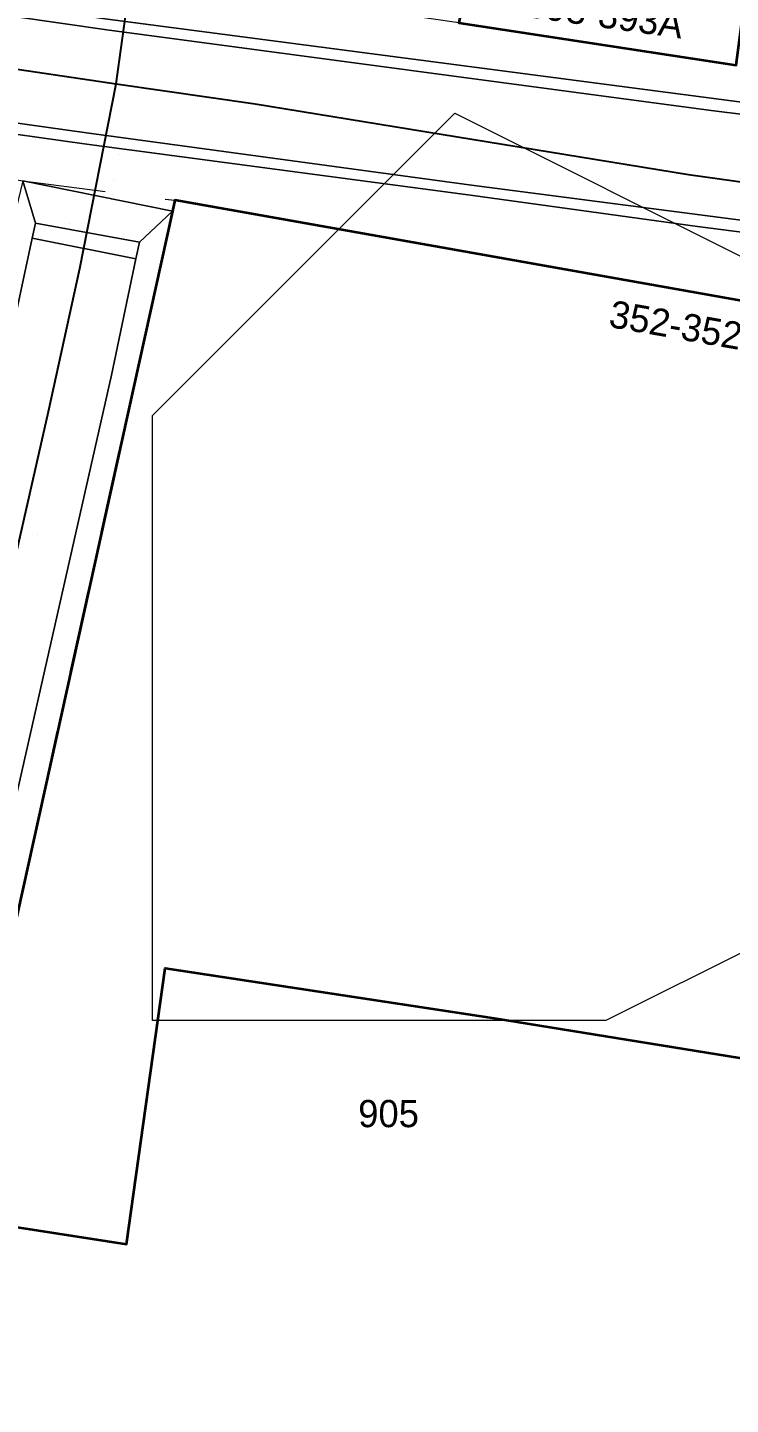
# Model space of a CAD drawing. Header units: metres. Extents: x 0 to 105485, y 0 to 425721.
# Drawn here: x 105048.37 to 105071.62, y 425184.81 to 425230.33 of the extents above; entities that cross this region are included whole.
import ezdxf
from ezdxf.enums import TextEntityAlignment as Align

# ---------------------------------------------------------------- set-up
doc = ezdxf.new("R2010")
doc.units = ezdxf.units.M
doc.header["$MEASUREMENT"] = 0
doc.linetypes.add('KG-PERCEEL-SO', pattern=[19, 5.5, -4, 5.5, -4])
for name, color, linetype, lineweight in [('B-XX-IE-MEUBILAIR-G', 7, 'Continuous', 18), ('B-XX-KG-GRENS_PERCEEL-G', 150, 'KG-PERCEEL-SO', 18), ('B-XX-KG-GRENS_PERCEEL-T', 150, 'KG-PERCEEL-SO', 18), ('B-XX-OG-BEBOUWING-G', 7, 'Continuous', 35), ('B-XX-OG-BEBOUWING_HUISNUMMER-T', 7, 'Continuous', 18), ('B-XX-OG-GRENS-G', 7, 'Continuous', 18), ('B-XX-OG-TERREIN_ERF-G', 7, 'Continuous', 18), ('B-XX-VH-OPENVERHARDING-G', 90, 'Continuous', 18)]:
    doc.layers.add(name, color=color, linetype=linetype, lineweight=lineweight)
doc.layers.add('GIS-WEGVAKKEN', color=2, linetype='Continuous')

msp = doc.modelspace()

# ---------------------------------------------------------------- linework, layer by layer
at = {"layer": 'B-XX-IE-MEUBILAIR-G', "color": 0, "true_color": 0x604a38}
for points in [[(105050.996, 425230.253, 3.221), (105050.996, 425230.253, 4.721)], [(105063.63, 425228.956, 3.216), (105063.63, 425228.956, 4.716)], [(105050.242, 425226.487, 3.207), (105050.242, 425226.487, 4.707)], [(105051.4, 425226.129, 3.226), (105051.4, 425226.129, 4.726)], [(105051.199, 425225.264, 3.266), (105051.199, 425225.264, 4.766)], [(105063.018, 425224.79, 3.244), (105063.018, 425224.79, 4.744)], [(105049.775, 425223.85, 3.231), (105049.775, 425223.85, 6.231)], [(105051.544, 425223.517, 3.262), (105051.544, 425223.517, 6.262)], [(105048.699, 425213.566, 2.884), (105048.699, 425213.566, 4.384)]]:
    msp.add_polyline3d(points, dxfattribs=at)
at = {"layer": 'B-XX-KG-GRENS_PERCEEL-G', "ltscale": 0.5, "flags": 128}
for points in [[(105062.632, 425230.481), (105066.834, 425229.859), (105071.81, 425229.081)], [(105048.216, 425225.262), (105053.242, 425224.621)], [(105041.339, 425171.974), (105045.423, 425189.234), (105050.047, 425210.211), (105053.242, 425224.621)], [(105053.242, 425224.621), (105075.526, 425220.672)]]:
    msp.add_lwpolyline(points, dxfattribs=at)
at = {"layer": 'B-XX-OG-BEBOUWING-G', "ltscale": 0.5}
for points in [[(105072.789, 425236.563), (105072.82, 425236.742), (105064.109, 425238.1), (105064.046, 425237.683), (105062.632, 425230.481), (105071.81, 425229.081)], [(105053.162, 425224.26), (105045.818, 425191.02), (105051.645, 425190.108), (105052.926, 425199.23), (105063.807, 425197.584), (105073.762, 425195.975), (105073.944, 425195.946), (105074.118, 425198.772), (105075.526, 425220.672), (105053.242, 425224.621)]]:
    msp.add_lwpolyline(points, close=True, dxfattribs=at)
at = {"layer": 'B-XX-OG-GRENS-G'}
msp.add_polyline3d([(105062.5, 425227.5, 3.223), (105072.5, 425222.5, 3.23), (105077.5, 425222.5, 3.169), (105087.5, 425212.5, 2.572), (105077.5, 425202.5, 2.655), (105067.5, 425197.5, 1.354), (105062.5, 425197.5, 1.366), (105057.5, 425197.5, 1.358), (105052.5, 425197.5, 1.405), (105052.5, 425212.5, 2.999), (105052.5, 425217.5, 3.1)], close=True, dxfattribs=at)
at = {"layer": 'B-XX-OG-TERREIN_ERF-G', "ltscale": 0.5}
msp.add_lwpolyline([(105073.762, 425195.975), (105063.807, 425197.584), (105052.926, 425199.23), (105051.645, 425190.108), (105045.818, 425191.02), (105045.423, 425189.234), (105044.296, 425184.471)], dxfattribs=at)
at = {"layer": 'B-XX-VH-OPENVERHARDING-G', "ltscale": 0.5}
for points in [[(105078.727, 425226.979), (105051.019, 425230.608), (105035.935, 425232.777), (105024.082, 425234.583), (105003.423, 425237.827), (104991.501, 425239.731), (104982.871, 425240.986), (104965.556, 425243.404), (104965.424, 425243.051), (104987.61, 425239.901), (104992.186, 425239.216), (105023.998, 425234.194), (105029.613, 425233.334), (105050.996, 425230.253), (105070.985, 425227.585), (105081.659, 425226.263)], [(105081.659, 425226.263), (105070.985, 425227.585), (105050.996, 425230.253), (105029.613, 425233.334), (105023.998, 425234.194), (104992.186, 425239.216), (104987.61, 425239.901), (104965.424, 425243.051), (104964.154, 425239.675), (104987.487, 425236.404), (104992.239, 425235.7), (105023.447, 425230.739), (105029.047, 425229.942), (105035.406, 425228.938), (105050.319, 425226.852), (105063.056, 425225.123), (105077.644, 425223.225)], [(105071.81, 425229.081), (105062.632, 425230.481), (105057.912, 425231.171), (105053.128, 425231.857), (105053.169, 425232.134), (105049.948, 425232.507), (105049.886, 425232.183), (105045.429, 425232.926), (105041.156, 425233.638), (105039.125, 425233.976), (105035.535, 425234.478), (105029.499, 425235.322), (105025.468, 425236.121), (105020.336, 425237.138), (105015.292, 425238.138), (105010.469, 425239.062), (105006.108, 425239.897)], [(105077.644, 425223.225), (105063.056, 425225.123), (105050.319, 425226.852), (105035.406, 425228.938), (105029.047, 425229.942), (105023.447, 425230.739), (104992.239, 425235.7), (104987.487, 425236.404), (104964.154, 425239.675), (104964.031, 425239.349), (104969.735, 425238.575), (104996.154, 425234.675), (105023.355, 425230.363), (105042.716, 425227.546), (105050.242, 425226.487), (105063.018, 425224.79), (105070.53, 425223.751), (105077.397, 425222.874)], [(105003.423, 425237.827), (105024.082, 425234.583), (105035.935, 425232.777), (105051.019, 425230.608), (105078.727, 425226.979)], [(105077.397, 425222.874), (105070.53, 425223.751), (105063.018, 425224.79), (105050.242, 425226.487), (105042.716, 425227.546), (105023.355, 425230.363), (104996.154, 425234.675)], [(105006.319, 425231.417), (105014.5, 425230.147), (105014.531, 425230.296), (105021.102, 425229.344), (105021.07, 425229.166), (105024.457, 425228.645), (105028.393, 425228.039), (105032.576, 425227.396), (105032.577, 425227.545), (105037.744, 425226.776), (105043.429, 425225.929), (105043.46, 425226.078), (105048.216, 425225.262), (105053.162, 425224.26), (105053.242, 425224.621), (105075.526, 425220.672)], [(105039.095, 425181.623), (105043.884, 425202.73), (105043.866, 425203.008), (105043.699, 425203.232), (105043.489, 425203.325), (105043.924, 425205.185), (105044.187, 425205.185), (105044.422, 425205.335), (105044.536, 425205.568), (105047.741, 425219.706), (105048.526, 425223.367), (105048.633, 425223.867), (105048.216, 425225.262), (105045.743, 425215.072), (105043.675, 425206.814), (105042.188, 425200.338), (105041.98, 425200.369), (105041.326, 425197.418), (105040.152, 425192.085), (105038.686, 425185.024), (105037.959, 425181.596)], [(105044.296, 425184.471), (105045.423, 425189.234), (105045.818, 425191.02), (105053.162, 425224.26), (105052.072, 425223.239), (105051.955, 425222.685), (105051.145, 425218.838), (105045.62, 425194.488), (105045.634, 425194.254), (105045.799, 425194.027), (105046.007, 425193.932), (105043.937, 425184.914), (105043.651, 425184.89), (105043.426, 425184.72)]]:
    msp.add_lwpolyline(points, dxfattribs=at)
for points in [[(105048.216, 425225.262), (105048.633, 425223.867), (105052.072, 425223.239), (105053.162, 425224.26)], [(105048.633, 425223.867), (105048.526, 425223.367), (105051.955, 425222.685), (105052.072, 425223.239)], [(105035.7, 425150), (105036.455, 425154.257), (105038.027, 425161.122), (105039.127, 425165.946), (105043.353, 425184.557), (105045.62, 425194.488), (105051.145, 425218.838), (105051.955, 425222.685), (105048.526, 425223.367), (105047.741, 425219.706), (105044.536, 425205.568), (105043.884, 425202.73), (105039.095, 425181.623), (105038.2, 425177.734), (105034.45, 425161.086), (105032.926, 425154.454), (105032.244, 425151.113), (105032.021, 425150)]]:
    msp.add_lwpolyline(points, close=True, dxfattribs=at)
at = {"layer": 'GIS-WEGVAKKEN'}
for points in [[(104969.758, 425240.812), (104979.4, 425239.63), (104998.71, 425236.82), (105017.78, 425233.72), (105027.33, 425231.96), (105032.13, 425231.21), (105036.94, 425230.59), (105051.302, 425228.47)], [(105051.302, 425228.47), (105052.811, 425239.361)], [(105033.897, 425150), (105034.92, 425155.33), (105049.07, 425217.64), (105050.1, 425222.36), (105051.302, 425228.47)], [(105051.302, 425228.47), (105055.9, 425227.81), (105070.23, 425225.47), (105075.99, 425224.67), (105082.18, 425224.1), (105089.666, 425223.751)]]:
    msp.add_lwpolyline(points, dxfattribs=at)

# ---------------------------------------------------------------- texts
at = {"layer": 'B-XX-KG-GRENS_PERCEEL-T'}
msp.add_text('905', height=0.9, dxfattribs=at).set_placement((105060.311, 425194.429), align=Align.MIDDLE_CENTER)
at = {"layer": 'B-XX-OG-BEBOUWING_HUISNUMMER-T'}
for s, rotation, p in [('393-393A', 352, (105067.46, 425230.773)), ('352-352O', 350, (105070.272, 425220.417))]:
    msp.add_text(s, height=0.9, rotation=rotation, dxfattribs=at).set_placement(p, align=Align.MIDDLE_CENTER)

doc.saveas('drawing.dxf')
